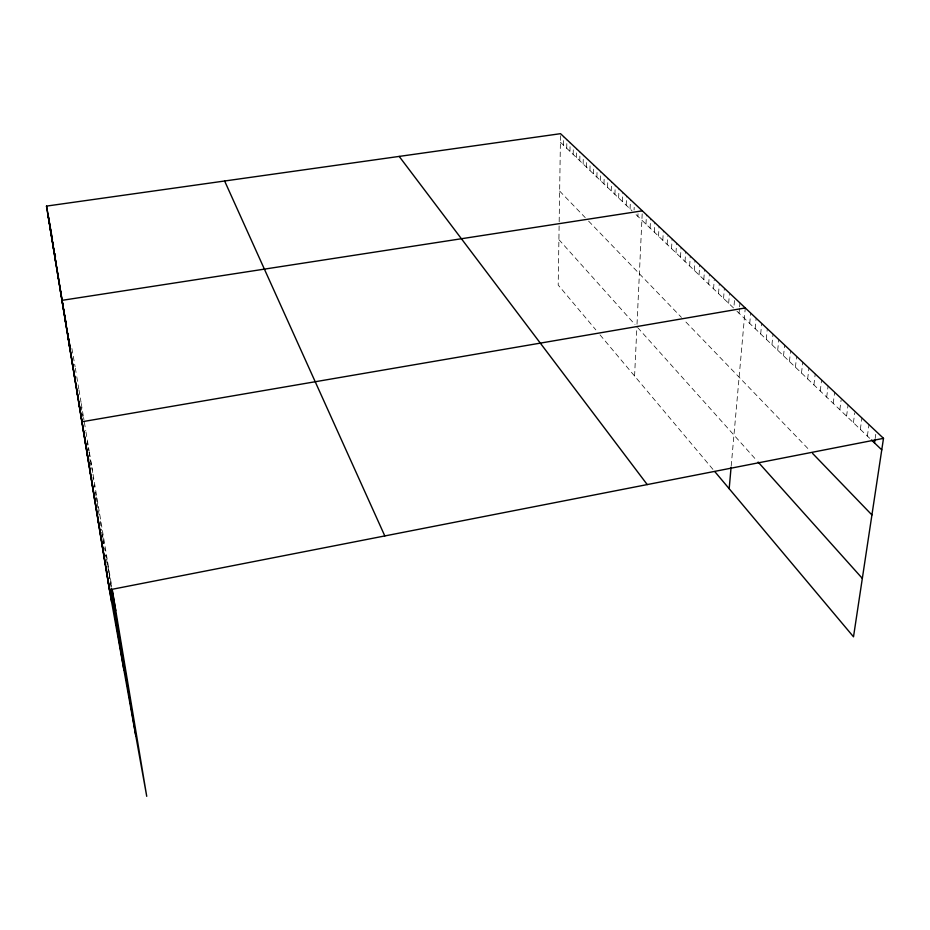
<?xml version="1.0" encoding="UTF-8"?>
<svg xmlns="http://www.w3.org/2000/svg" width="930" height="930" viewBox="0 0 930 930"><rect width="100%" height="100%" fill="white"/><g stroke="black" fill="none" stroke-linecap="round" stroke-linejoin="round"><path stroke-width="0.7" stroke-dasharray="4.65 3.49" d="M559.116 225.92L558.198 285.045L595.839 329.871M559.174 221.782L560.534 133.676M563.557 145.243L563.696 136.652M566.73 148.277L566.893 139.663M569.951 151.357L570.113 142.709M573.194 154.461L573.345 147.231M576.472 157.6L576.658 148.881M579.785 160.774L579.983 152.02M583.133 163.982L583.343 155.194M586.516 167.226L586.714 159.658M589.934 170.492L590.143 162.901M593.387 173.805L593.642 164.901M596.886 177.142L597.141 168.214M600.408 180.525L600.687 171.55M603.977 183.931L604.268 174.933M607.581 187.383L607.883 178.339M611.231 190.882L611.545 181.792M614.916 194.405L615.242 185.291M618.636 197.974L618.985 188.813M622.403 201.578L622.763 192.382M626.216 205.228L626.588 195.986M630.063 208.913L630.459 199.636M634.074 209.982L634.19 207.32M637.899 216.411L638.027 213.737M634.586 376.034L636.899 326.697M637.015 324.221L642.328 210.831M645.978 224.142L646.431 214.702M650.117 228.106L650.582 218.62M654.302 232.105L654.79 222.596M658.533 236.162L659.044 226.606M662.823 240.266L663.346 230.663M667.159 244.416L667.624 236.15M671.541 248.612L672.111 238.929M675.982 252.867L676.575 243.137M680.481 257.18L681.097 247.403M685.038 261.528L685.666 251.716M689.642 265.945L690.293 256.087M694.303 270.409L694.977 260.505M699.035 274.931L699.732 264.98M703.812 279.512L704.533 269.514M708.66 284.15L709.404 274.106M713.566 288.846L714.217 280.197M718.53 293.601L719.32 283.464M723.563 298.414L724.377 288.242M728.655 303.296L729.399 294.345M734.467 300.529L733.817 308.237L634.946 213.586M739.048 313.247L739.501 308.086M739.617 306.795L739.955 302.924M731.201 466L745.279 307.958M749.731 323.466L750.673 313.05M755.172 328.674L756.148 318.211M760.682 333.951L761.693 323.442M766.274 339.311L767.32 328.743M771.947 344.739L773.016 334.126M777.689 350.238L778.794 339.578M783.525 355.818L784.653 345.1M789.431 361.468L790.605 350.715M795.417 367.211L796.626 356.399M801.497 373.023L802.741 362.154M807.659 378.928L808.937 368.013M813.913 384.904L815.226 373.941M820.26 390.984L821.609 379.963M826.689 397.145L828.084 386.066M833.222 403.388L834.652 392.262M839.848 409.735L841.127 399.947M846.567 416.175L848.079 404.934M853.403 422.708L854.763 412.827M860.331 429.346L861.924 418M867.365 436.077L869.004 424.673M875.142 438.623L875.769 434.322M560.406 142.22L632.016 210.773M736.955 311.236L870.422 439.007M559.651 191.08L585.237 217.62M588.585 221.096L681.446 317.397M685.933 322.047L809.984 450.701M558.895 239.603L635.004 324.582M637.678 327.569L756.346 460.071M600.024 334.87L713.229 469.72M82.247 413.885L82.712 416.466M87.176 441.448L87.839 445.133M88.269 447.586L88.78 450.422M89.036 451.852L92.814 472.986L91.931 467.651M101.696 532.216L102.719 537.924M102.974 539.342L103.73 543.597M106.241 557.582L105.753 554.873L106.229 557.686M106.485 558.942L107.462 564.359M107.706 565.696L111.53 587.062M71.877 348.483L72.807 353.691M73.272 356.295L75.121 366.85M75.353 368.245L76.062 372.488M76.772 376.778L78.783 388.81M78.969 389.914L81.038 402.33M81.224 403.481L83.363 416.303M83.561 417.477L83.956 419.86M84.351 422.255L85.769 430.73M85.967 431.95L89.106 450.725M89.315 452.003L91.71 466.337M93.047 474.358L111.786 586.76M81.305 407.619L81.724 410.13M90.582 463.5L90.966 465.802M92.919 477.543L93.314 479.938M94.116 484.751L94.523 487.18M95.325 492.063L95.941 495.748M96.15 496.992L96.976 501.968M97.185 503.235L98.022 508.28M98.441 510.837L99.08 514.674M100.161 521.149L101.684 530.367M102.347 534.355L103.021 538.412M103.474 541.109L103.928 543.841M104.602 547.944L105.067 550.711M106.927 561.894L107.392 564.754M108.113 569.021L108.705 572.636M109.31 576.251L109.717 578.693M110.519 583.587L111.147 587.295"/><path stroke-width="1.4" d="M729.178 488.703L731.085 467.279M874.502 442.913L874.932 440.053M112.239 589.504L146.731 796.324L109.426 589.829L46.5 206.1L560.534 133.676L883.5 438.344L853.508 636.806L714.786 471.568M109.426 589.829L883.5 438.344M81.863 421.778L745.279 307.958M642.328 210.831L61.961 300.355L66.39 325.151M871.445 439.983L881.756 449.864M812.599 453.422L871.922 514.941M758.124 462.059L862.331 578.413M399.191 156.414L647.234 484.588M224.618 181.001L384.811 535.936M106.497 571.927L108.659 583.9M107.95 580.797L110.124 592.829M67.832 333.231L68.309 335.916M68.797 338.601L69.273 341.264M69.75 343.926L70.215 346.588M62.74 305.145L66.135 324.896M65.158 319.862L68.634 340.136M67.669 335.16L70.122 349.355L57.335 271.351M69.39 345.704L73.028 366.908M72.075 362.061L74.865 378.126L74.179 373.895M73.923 373.349L77.725 395.552M76.795 390.867L79.701 407.573M78.783 402.957L81.735 419.942M80.829 415.408L85.002 439.251M86.42 447.109L86.885 449.713M88.28 457.502L88.745 460.083M112.007 589.701L115.762 610.638M82.921 428.23L85.978 445.784L78.713 401.516M85.095 441.425L88.199 459.292M87.327 455.026L90.477 473.207M89.617 469.057L92.837 487.553M91.989 483.519L95.267 502.34L87.083 452.492M94.442 498.434L96.511 509.919M95.697 506.083L99.057 525.438M98.266 521.73L100.359 533.378M99.58 529.751L102.8 548.363M102.277 546.201L104.404 558.012M103.66 554.629L107.217 575.124M46.5 206.1L52.44 239.429M52.952 242.265L53.452 245.09M54.963 253.553L55.463 256.366M47.686 213.342L51.15 233.663M50.15 228.338L53.719 249.321M52.719 244.02L56.172 264.353L49.906 226.095M55.405 260.435L58.509 278.512M57.509 273.257L61.438 296.298M60.438 291.102L62.949 305.528M111.344 588.539L135.827 735.99M110.844 590.875L123.911 670.007M48.093 215.051L49.709 224.851M56.416 265.713L57.102 269.921M70.355 350.633L73.947 372.477M75.109 379.556L75.807 383.858M76.004 385.02L78.515 400.33M86.199 447.121L86.862 451.143M95.476 503.607L102.812 548.293M103.032 549.665L105.567 565.08M105.799 566.498L111.612 601.919"/></g></svg>
